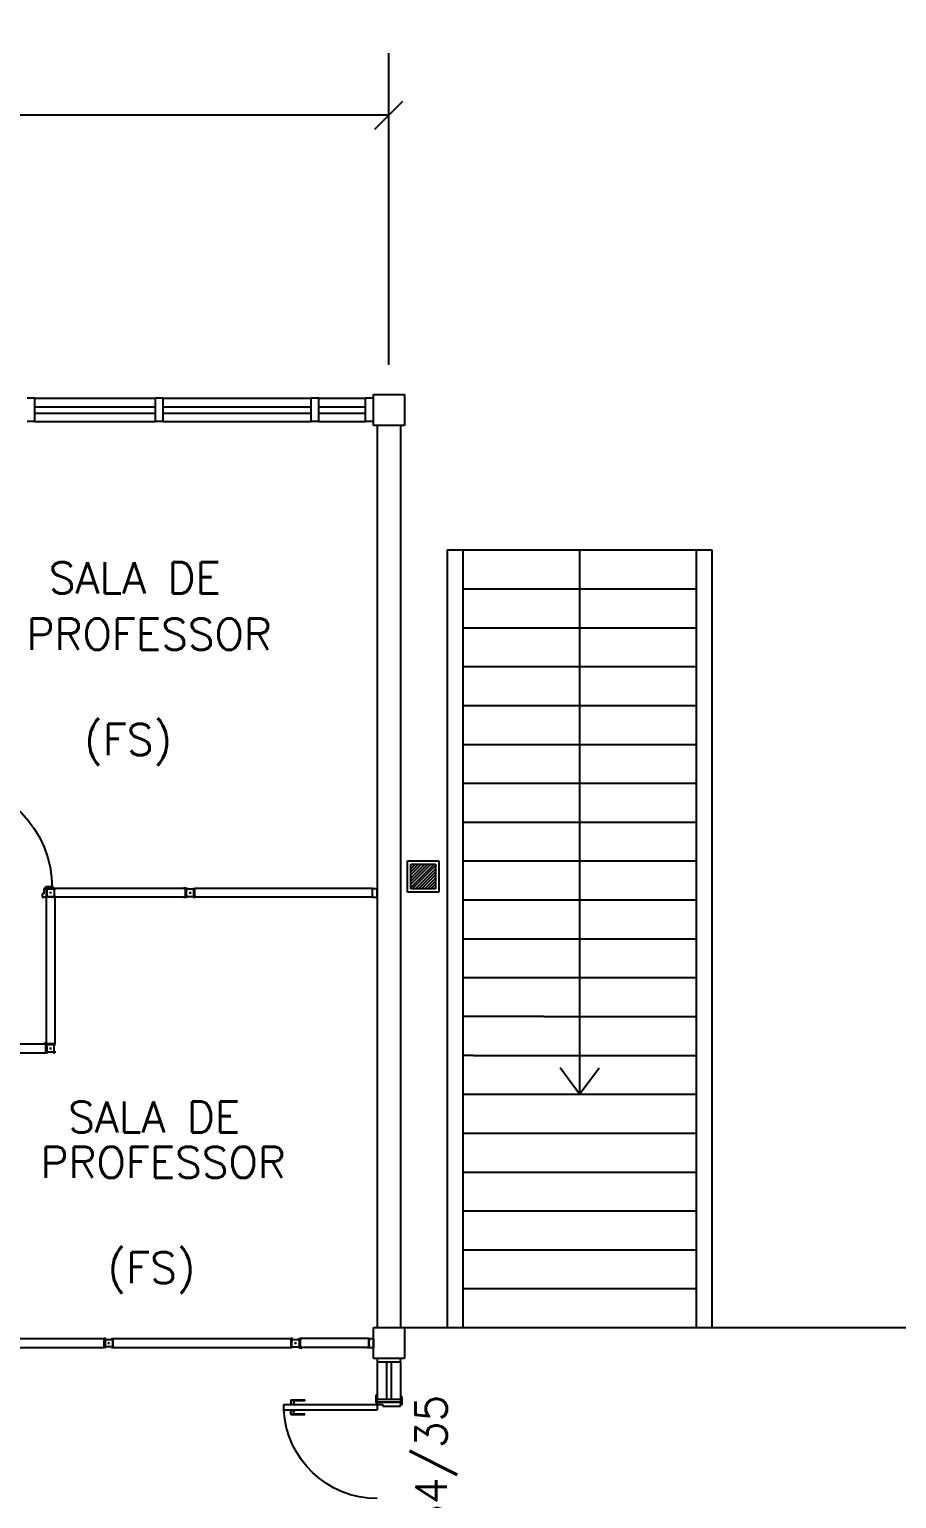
# Model space of a CAD drawing. Header units: millimetres. Extents: x 4436 to 4619, y 1272 to 1428.
# Drawn here: x 4496.71 to 4502.29, y 1306.8 to 1316.25 of the extents above; entities that cross this region are included whole.
import ezdxf

# ---------------------------------------------------------------- set-up
doc = ezdxf.new("R2010")
doc.units = ezdxf.units.MM
doc.linetypes.add('HIDDEN', pattern=[0.375, 0.25, -0.125])
for name, color, linetype in [('ALV', 2, 'Continuous'), ('DIV', 2, 'Continuous'), ('DIV2', 2, 'Continuous'), ('DIVC', 2, 'Continuous'), ('ENDEREÇO', 2, 'Continuous'), ('ESTR', 3, 'Continuous'), ('JANELA', 1, 'Continuous'), ('MACANETA', 2, 'Continuous'), ('MARCO', 2, 'Continuous'), ('PISO', 1, 'Continuous'), ('PORTA', 2, 'Continuous'), ('PROJ', 1, 'HIDDEN'), ('TEXTO', 2, 'Continuous'), ('TXT CENTRO DE CUSTO', 2, 'Continuous')]:
    doc.layers.add(name, color=color, linetype=linetype)
doc.styles.add('1-200', font='simplex.shx', dxfattribs={"height": 0.4})
doc.styles.add('UNB1-100', font='simplex.shx', dxfattribs={"height": 0.2})
doc.dimstyles.new('1-200', dxfattribs={"dimtxt": 0.4, "dimasz": 0.18, "dimexe": 0.4, "dimexo": 0.2, "dimgap": 0.09, "dimtad": 1, "dimdec": 4, "dimzin": 0, "dimdsep": 46, "dimtxsty": '1-200', "dimblk": 'OBLIQUE', "dimcen": 0.09, "dimclrd": 1, "dimclre": 1, "dimclrt": 256, "dimadec": 0, "dimazin": 0, "dimtfac": 1, "dimtdec": 4, "dimtix": 1, "dimtofl": 0, "dimtmove": 0, "dimatfit": 3, "dimldrblk": 'OBLIQUE', "dimfxl": 0.18, "dimtolj": 1, "dimtzin": 0, "dimarcsym": 0})

# ---------------------------------------------------------------- blocks, each defined once
blk = doc.blocks.new('DOOR70')
at = {"layer": 'MACANETA', "color": 1}
for p, q in [((-0.015, -0.565), (-0.01, -0.565)), ((-0.015, -0.655), (-0.015, -0.565)), ((-0.01, -0.655), (-0.01, -0.565)), ((0.08, -0.565), (0.075, -0.565)), ((0.075, -0.655), (0.075, -0.565)), ((0.08, -0.655), (0.08, -0.565)), ((-0.015, -0.655), (0.012, -0.655)), ((-0.01, -0.635), (0.012, -0.635)), ((0.012, -0.6625), (0.012, -0.6275)), ((0.012, -0.6275), (0.015, -0.6275)), ((0.053, -0.6275), (0.05, -0.6275)), ((0.053, -0.6625), (0.053, -0.6275)), ((0.075, -0.635), (0.053, -0.635)), ((0.08, -0.655), (0.053, -0.655)), ((0.012, -0.6625), (0.015, -0.6625)), ((0.053, -0.6625), (0.05, -0.6625))]:
    blk.add_line(p, q, dxfattribs=at)
at = {"layer": 'PORTA'}
for p, q in [((0.015, -0.7), (0.015, 0)), ((0.015, 0), (0.05, 0)), ((0.05, -0.7), (0.05, 0)), ((0.05, -0.7), (0.015, -0.7))]:
    blk.add_line(p, q, dxfattribs=at)
at = {"layer": 'PORTA', "color": 1}
blk.add_arc((0.02, 0), 0.7, 272.4563, 0, dxfattribs=at)
blk = doc.blocks.new('DOOR-60')
at = {"layer": 'MACANETA', "color": 1}
for p, q in [((-0.08, -0.555), (-0.08, -0.465)), ((-0.08, -0.465), (-0.075, -0.465)), ((-0.075, -0.555), (-0.075, -0.465)), ((0.01, -0.555), (0.01, -0.465)), ((0.015, -0.465), (0.01, -0.465)), ((0.015, -0.555), (0.015, -0.465)), ((-0.08, -0.555), (-0.053, -0.555)), ((-0.075, -0.535), (-0.053, -0.535)), ((-0.053, -0.5275), (-0.05, -0.5275)), ((-0.053, -0.5625), (-0.053, -0.5275)), ((-0.053, -0.5625), (-0.05, -0.5625)), ((-0.012, -0.5275), (-0.015, -0.5275)), ((-0.012, -0.5625), (-0.015, -0.5625)), ((-0.012, -0.5625), (-0.012, -0.5275)), ((0.01, -0.535), (-0.012, -0.535)), ((0.015, -0.555), (-0.012, -0.555))]:
    blk.add_line(p, q, dxfattribs=at)
at = {"layer": 'PORTA'}
for p, q in [((-0.05, -0.6), (-0.05, 0)), ((-0.015, 0), (-0.05, 0)), ((-0.015, -0.6), (-0.015, 0)), ((-0.05, -0.6), (-0.015, -0.6))]:
    blk.add_line(p, q, dxfattribs=at)
at = {"layer": 'PORTA', "color": 1}
blk.add_arc((-0.02, 0), 0.6, 180, 267.13401, dxfattribs=at)
blk = doc.blocks.new('DIV12')
for p, q in [((-0.0051, 0), (0.0051, 0)), ((0, -0.0051), (0, 0.0051)), ((0.0285, 0.0285), (1.1715, 0.0285)), ((0.0285, -0.0285), (0.0285, 0.0285)), ((1.1715, -0.0285), (1.1715, 0.0285)), ((1.1949, 0), (1.2051, 0)), ((1.2, -0.0051), (1.2, 0.0051)), ((0.0285, -0.0285), (1.1715, -0.0285))]:
    blk.add_line(p, q)
blk = doc.blocks.new('IMTT')
for p, q in [((-0.0049, 0), (0.0049, 0)), ((0.0285, 0.0285), (0, 0.0285)), ((0, -0.0285), (0, 0.0285)), ((0.0285, -0.0285), (0, -0.0285))]:
    blk.add_line(p, q)
blk = doc.blocks.new('MTT')
for p, q in [((-0.0285, 0.0185), (-0.0285, 0.0285)), ((-0.0185, 0.0285), (-0.0285, 0.0285)), ((-0.0235, 0.0185), (-0.0285, 0.0185)), ((-0.0235, 0.0185), (-0.0235, -0.0185)), ((-0.0185, 0.0235), (-0.0185, 0.0285)), ((-0.0185, 0.0235), (0.0185, 0.0235)), ((-0.0049, 0), (0.0049, 0)), ((0, -0.0049), (0, 0.0049)), ((0.0185, 0.0235), (0.0185, 0.0285)), ((0.0185, 0.0285), (0.0285, 0.0285)), ((0.0235, 0.0185), (0.0285, 0.0185)), ((0.0235, 0.0185), (0.0235, -0.0185)), ((0.0285, 0.0185), (0.0285, 0.0285)), ((-0.0285, -0.0185), (-0.0235, -0.0185)), ((-0.0285, -0.0185), (-0.0285, -0.0285)), ((-0.0185, -0.0285), (-0.0285, -0.0285)), ((0.0185, -0.0235), (-0.0185, -0.0235)), ((-0.0185, -0.0235), (-0.0185, -0.0285)), ((0.0185, -0.0235), (0.0185, -0.0285)), ((0.0185, -0.0285), (0.0285, -0.0285)), ((0.0285, -0.0185), (0.0235, -0.0185)), ((0.0285, -0.0185), (0.0285, -0.0285))]:
    blk.add_line(p, q)
blk = doc.blocks.new('DIV10')
for p, q in [((-0.0051, 0), (0.0051, 0)), ((0, -0.0051), (0, 0.0051)), ((0.0285, 0.0285), (0.9715, 0.0285)), ((0.0285, -0.0285), (0.0285, 0.0285)), ((0.9715, -0.0285), (0.9715, 0.0285)), ((0.9949, 0), (1.0051, 0)), ((1, -0.0051), (1, 0.0051)), ((0.0285, -0.0285), (0.9715, -0.0285))]:
    blk.add_line(p, q)
blk = doc.blocks.new('_Oblique')
at = {"color": 0, "linetype": 'ByBlock', "lineweight": -2}
blk.add_line((-0.5, -0.5), (0.5, 0.5), dxfattribs=at)
blk = doc.blocks.new('*D67')
at = {"layer": 'DEFPOINTS', "color": 0, "transparency": 16777216}
for p in [(4490.0494, 1315.6932), (4490.0494, 1313.8884), (4499.0244, 1313.8884)]:
    blk.add_point(p, dxfattribs=at)
at = {"layer": 'TXT CENTRO DE CUSTO', "color": 1, "lineweight": -2, "transparency": 16777216}
for p, q in [((4490.0494, 1314.0884), (4490.0494, 1316.0932)), ((4499.0244, 1314.0884), (4499.0244, 1316.0932)), ((4499.0244, 1315.6932), (4490.0494, 1315.6932))]:
    blk.add_line(p, q, dxfattribs=at)
at = {"layer": 'TXT CENTRO DE CUSTO', "color": 1, "lineweight": -2, "transparency": 16777216, "xscale": 0.18, "yscale": 0.18, "zscale": 0.18, "rotation": 180}
blk.add_blockref('_Oblique', (4490.0494, 1315.6932), dxfattribs=at)
at = {"layer": 'TXT CENTRO DE CUSTO', "color": 1, "lineweight": -2, "transparency": 16777216, "xscale": 0.18, "yscale": 0.18, "zscale": 0.18}
blk.add_blockref('_Oblique', (4499.0244, 1315.6932), dxfattribs=at)
at = {"layer": 'TXT CENTRO DE CUSTO', "transparency": 16777216, "insert": (4494.5369, 1315.9832), "char_height": 0.4, "attachment_point": 5, "style": '1-200'}
blk.add_mtext('\\A1;FS', dxfattribs=at)

msp = doc.modelspace()

# ---------------------------------------------------------------- linework, layer by layer
at = {"layer": 'ALV'}
for p, q in [((4496.74941, 1313.87345), (4496.69941, 1313.87345)), ((4496.74941, 1313.72345), (4496.74941, 1313.87345)), ((4497.57441, 1313.87345), (4497.52441, 1313.87345)), ((4497.52441, 1313.72345), (4497.52441, 1313.87345)), ((4497.57441, 1313.72345), (4497.57441, 1313.87345)), ((4498.57441, 1313.87345), (4498.52441, 1313.87345)), ((4498.52441, 1313.72345), (4498.52441, 1313.87345)), ((4498.57441, 1313.72345), (4498.57441, 1313.87345)), ((4498.92441, 1313.87345), (4498.87441, 1313.87345)), ((4498.87441, 1313.72345), (4498.87441, 1313.87345)), ((4496.74941, 1313.72345), (4496.69941, 1313.72345)), ((4497.57441, 1313.72345), (4497.52441, 1313.72345)), ((4498.57441, 1313.72345), (4498.52441, 1313.72345)), ((4498.92441, 1313.72345), (4498.87441, 1313.72345)), ((4498.94941, 1313.69845), (4498.94941, 1307.89845)), ((4499.09941, 1313.69845), (4499.09941, 1307.89845)), ((4499.12441, 1307.89845), (4503.09941, 1307.89845)), ((4499.12441, 1307.89845), (4501.09941, 1307.89845)), ((4498.94941, 1307.41845), (4499.09941, 1307.41845)), ((4499.09941, 1307.41845), (4498.94941, 1307.41845))]:
    msp.add_line(p, q, dxfattribs=at)
at = {"layer": 'DIV2'}
for p, q in [((4496.8172, 1310.72195), (4496.8072, 1310.72195)), ((4496.8072, 1310.72195), (4496.8072, 1310.68695)), ((4496.8672, 1310.73195), (4496.8172, 1310.73195)), ((4496.8172, 1310.73195), (4496.8172, 1310.72195)), ((4496.8222, 1310.72195), (4496.8172, 1310.72195)), ((4497.71713, 1310.72195), (4496.8222, 1310.72195)), ((4496.8222, 1310.72195), (4496.8222, 1310.66495)), ((4496.8672, 1310.72195), (4496.8672, 1310.73195)), ((4497.70475, 1310.72395), (4497.70475, 1310.72195)), ((4497.71913, 1310.72395), (4497.70475, 1310.72395)), ((4497.71713, 1310.66495), (4497.71713, 1310.72195)), ((4497.71913, 1310.71195), (4497.71913, 1310.72395)), ((4496.8072, 1310.68695), (4496.7972, 1310.68695)), ((4496.7972, 1310.68695), (4496.7972, 1310.66495)), ((4496.7972, 1310.66495), (4496.8072, 1310.66495)), ((4496.8222, 1310.66495), (4496.8072, 1310.66495)), ((4497.71713, 1310.66495), (4496.8222, 1310.66495)), ((4497.70475, 1310.66495), (4497.70475, 1310.66295)), ((4497.71913, 1310.66295), (4497.70475, 1310.66295)), ((4497.72413, 1310.71195), (4497.71913, 1310.71195)), ((4497.72413, 1310.70995), (4497.71913, 1310.70995)), ((4497.71913, 1310.67695), (4497.71913, 1310.70995)), ((4497.72413, 1310.67695), (4497.71913, 1310.67695)), ((4497.72413, 1310.67495), (4497.71913, 1310.67495)), ((4497.71913, 1310.66295), (4497.71913, 1310.67495)), ((4497.72413, 1310.71195), (4497.72413, 1310.70995)), ((4497.72413, 1310.67695), (4497.72413, 1310.67495)), ((4497.75273, 1310.69345), (4497.74253, 1310.69345)), ((4497.74763, 1310.68835), (4497.74763, 1310.69855)), ((4495.83596, 1309.72193), (4496.81996, 1309.72193)), ((4496.82196, 1309.72393), (4496.80758, 1309.72393)), ((4496.80758, 1309.72393), (4496.80758, 1309.72193)), ((4496.81996, 1309.66493), (4496.81996, 1309.72193)), ((4496.82196, 1309.71193), (4496.82196, 1309.72393)), ((4496.82696, 1309.71193), (4496.82196, 1309.71193)), ((4496.82196, 1309.67693), (4496.82196, 1309.70993)), ((4496.82696, 1309.70993), (4496.82196, 1309.70993)), ((4496.82696, 1309.67693), (4496.82196, 1309.67693)), ((4496.82196, 1309.66293), (4496.82196, 1309.67493)), ((4496.82696, 1309.67493), (4496.82196, 1309.67493)), ((4496.82696, 1309.71193), (4496.82696, 1309.70993)), ((4496.82696, 1309.67693), (4496.82696, 1309.67493)), ((4496.84536, 1309.69343), (4496.85556, 1309.69343)), ((4496.85046, 1309.68833), (4496.85046, 1309.69853)), ((4495.83596, 1309.66493), (4496.81996, 1309.66493)), ((4496.80758, 1309.66493), (4496.80758, 1309.66293)), ((4496.82196, 1309.66293), (4496.80758, 1309.66293)), ((4498.42951, 1307.79845), (4498.41931, 1307.79845)), ((4498.42441, 1307.80355), (4498.42441, 1307.79335)), ((4498.44791, 1307.81495), (4498.44791, 1307.81695)), ((4498.44791, 1307.81695), (4498.45291, 1307.81695)), ((4498.44791, 1307.81495), (4498.45291, 1307.81495)), ((4498.45291, 1307.82895), (4498.45291, 1307.81695)), ((4498.45291, 1307.82895), (4498.4673, 1307.82895)), ((4498.45291, 1307.81495), (4498.45291, 1307.78195)), ((4498.45491, 1307.82695), (4498.45491, 1307.76995)), ((4498.89391, 1307.82695), (4498.45491, 1307.82695)), ((4498.4673, 1307.82695), (4498.4673, 1307.82895)), ((4498.89591, 1307.82895), (4498.88153, 1307.82895)), ((4498.88153, 1307.82695), (4498.88153, 1307.82895)), ((4498.89391, 1307.82695), (4498.89391, 1307.76995)), ((4498.89591, 1307.82895), (4498.89591, 1307.81695)), ((4498.90091, 1307.81695), (4498.89591, 1307.81695)), ((4498.90091, 1307.81495), (4498.89591, 1307.81495)), ((4498.89591, 1307.81495), (4498.89591, 1307.78195)), ((4498.90091, 1307.81495), (4498.90091, 1307.81695)), ((4498.91931, 1307.79845), (4498.92951, 1307.79845)), ((4498.92441, 1307.80355), (4498.92441, 1307.79335)), ((4498.44791, 1307.77995), (4498.44791, 1307.78195)), ((4498.44791, 1307.78195), (4498.45291, 1307.78195)), ((4498.44791, 1307.77995), (4498.45291, 1307.77995)), ((4498.45291, 1307.77995), (4498.45291, 1307.76795)), ((4498.45291, 1307.76795), (4498.4673, 1307.76795)), ((4498.89391, 1307.76995), (4498.45491, 1307.76995)), ((4498.4673, 1307.76795), (4498.4673, 1307.76995)), ((4498.88153, 1307.76795), (4498.88153, 1307.76995)), ((4498.89591, 1307.76795), (4498.88153, 1307.76795)), ((4498.90091, 1307.78195), (4498.89591, 1307.78195)), ((4498.90091, 1307.77995), (4498.89591, 1307.77995)), ((4498.89591, 1307.77995), (4498.89591, 1307.76795)), ((4498.90091, 1307.77995), (4498.90091, 1307.78195))]:
    msp.add_line(p, q, dxfattribs=at)
at = {"layer": 'ESTR'}
for p, q in [((4498.92441, 1313.89845), (4499.12441, 1313.89845)), ((4498.92441, 1313.69845), (4498.92441, 1313.89845)), ((4499.12441, 1313.89845), (4499.12441, 1313.69845)), ((4499.12441, 1313.69845), (4498.92441, 1313.69845)), ((4499.14441, 1310.69845), (4499.14441, 1310.89845)), ((4499.14441, 1310.89845), (4499.34441, 1310.89845)), ((4499.16441, 1310.78845), (4499.25441, 1310.87845)), ((4499.16441, 1310.80845), (4499.23441, 1310.87845)), ((4499.16441, 1310.74845), (4499.29441, 1310.87845)), ((4499.16441, 1310.76845), (4499.27441, 1310.87845)), ((4499.16441, 1310.72845), (4499.31441, 1310.87845)), ((4499.16441, 1310.71845), (4499.16441, 1310.87845)), ((4499.16441, 1310.87845), (4499.32441, 1310.87845)), ((4499.16441, 1310.82845), (4499.21441, 1310.87845)), ((4499.16441, 1310.86845), (4499.17441, 1310.87845)), ((4499.16441, 1310.84845), (4499.19441, 1310.87845)), ((4499.17441, 1310.71845), (4499.32441, 1310.86845)), ((4499.19441, 1310.71845), (4499.32441, 1310.84845)), ((4499.21441, 1310.71845), (4499.32441, 1310.82845)), ((4499.23441, 1310.71845), (4499.32441, 1310.80845)), ((4499.32441, 1310.87845), (4499.32441, 1310.71845)), ((4499.34441, 1310.89845), (4499.34441, 1310.69845)), ((4499.32441, 1310.71845), (4499.16441, 1310.71845)), ((4499.25441, 1310.71845), (4499.32441, 1310.78845)), ((4499.27441, 1310.71845), (4499.32441, 1310.76845)), ((4499.29441, 1310.71845), (4499.32441, 1310.74845)), ((4499.31441, 1310.71845), (4499.32441, 1310.72845)), ((4499.34441, 1310.69845), (4499.14441, 1310.69845)), ((4498.92441, 1307.89845), (4499.12441, 1307.89845)), ((4498.92441, 1307.69845), (4498.92441, 1307.89845)), ((4499.12441, 1307.89845), (4499.12441, 1307.69845)), ((4499.12441, 1307.69845), (4498.92441, 1307.69845))]:
    msp.add_line(p, q, dxfattribs=at)
at = {"layer": 'JANELA', "color": 1}
for p, q in [((4496.74941, 1313.87345), (4497.52441, 1313.87345)), ((4497.57441, 1313.87345), (4498.52441, 1313.87345)), ((4498.57441, 1313.87345), (4498.87441, 1313.87345)), ((4496.74941, 1313.81845), (4497.52441, 1313.81845)), ((4496.74941, 1313.77845), (4497.52441, 1313.77845)), ((4497.57441, 1313.81845), (4498.52441, 1313.81845)), ((4497.57441, 1313.77845), (4498.52441, 1313.77845)), ((4498.57441, 1313.81845), (4498.87441, 1313.81845)), ((4498.57441, 1313.77845), (4498.87441, 1313.77845)), ((4496.74941, 1313.72345), (4497.52441, 1313.72345)), ((4497.57441, 1313.72345), (4498.52441, 1313.72345)), ((4498.57441, 1313.72345), (4498.87441, 1313.72345))]:
    msp.add_line(p, q, dxfattribs=at)
at = {"layer": 'JANELA', "color": 3}
for p, q in [((4498.94941, 1307.69845), (4498.94941, 1307.67845)), ((4499.09941, 1307.67845), (4499.09941, 1307.69845)), ((4498.94941, 1307.67845), (4499.09941, 1307.67845)), ((4498.94941, 1307.41845), (4498.94941, 1307.43845)), ((4498.94941, 1307.43845), (4499.09941, 1307.43845)), ((4499.09941, 1307.43845), (4499.09941, 1307.41845))]:
    msp.add_line(p, q, dxfattribs=at)
at = {"layer": 'JANELA'}
for p, q in [((4498.94941, 1307.67845), (4498.94941, 1307.43845)), ((4499.00941, 1307.67845), (4499.00941, 1307.43845)), ((4499.03941, 1307.67845), (4499.03941, 1307.43845)), ((4499.09941, 1307.67845), (4499.09941, 1307.43845))]:
    msp.add_line(p, q, dxfattribs=at)
at = {"layer": 'MARCO'}
for p, q in [((4498.94941, 1307.46345), (4498.93941, 1307.46345)), ((4498.93941, 1307.46345), (4498.93941, 1307.41345)), ((4498.93941, 1307.41345), (4498.94941, 1307.41345)), ((4498.94941, 1307.41845), (4498.94941, 1307.41345)), ((4498.94941, 1307.41345), (4498.94941, 1307.40345)), ((4499.10941, 1307.45345), (4499.09941, 1307.45345)), ((4499.09941, 1307.41845), (4499.09941, 1307.40345)), ((4499.10941, 1307.40345), (4499.10941, 1307.45345)), ((4498.94941, 1307.40345), (4498.98441, 1307.40345)), ((4498.98441, 1307.40345), (4498.98441, 1307.39345)), ((4498.98441, 1307.39345), (4499.09941, 1307.39345)), ((4499.09941, 1307.40345), (4499.10941, 1307.40345)), ((4499.09941, 1307.39345), (4499.09941, 1307.40345))]:
    msp.add_line(p, q, dxfattribs=at)
at = {"layer": 'PISO', "color": 1}
for p, q in [((4499.39941, 1312.89845), (4499.39941, 1309.55472)), ((4499.39941, 1312.89845), (4499.49941, 1312.89845)), ((4499.49941, 1312.89845), (4499.49941, 1309.6101)), ((4499.49941, 1312.89845), (4500.99941, 1312.89845)), ((4500.24941, 1312.89845), (4500.24941, 1309.39845)), ((4500.99941, 1312.89845), (4500.99941, 1310.44071)), ((4500.99941, 1312.89845), (4501.09941, 1312.89845)), ((4501.09941, 1312.89845), (4501.09941, 1310.49609)), ((4499.49941, 1312.64845), (4500.99941, 1312.64845)), ((4499.49941, 1312.39845), (4500.99941, 1312.39845)), ((4499.49941, 1312.14845), (4500.99941, 1312.14845)), ((4499.49941, 1311.89845), (4500.99941, 1311.89845)), ((4499.49941, 1311.64845), (4500.99941, 1311.64845)), ((4499.49941, 1311.39845), (4500.99941, 1311.39845)), ((4499.49941, 1311.14845), (4500.99941, 1311.14845)), ((4499.49941, 1310.89845), (4500.99941, 1310.89845)), ((4499.49941, 1310.64845), (4500.99941, 1310.64845)), ((4500.99941, 1310.44071), (4500.99941, 1307.89845)), ((4501.09941, 1310.49609), (4501.09941, 1307.89845)), ((4499.49941, 1310.39845), (4500.92309, 1310.39845)), ((4500.92309, 1310.39845), (4500.99941, 1310.39845)), ((4499.49941, 1310.14845), (4500.47162, 1310.14845)), ((4500.47162, 1310.14845), (4500.99941, 1310.14845)), ((4500.02014, 1309.89845), (4499.49941, 1309.89845)), ((4500.02014, 1309.89845), (4500.99941, 1309.89845)), ((4499.56867, 1309.64845), (4499.49941, 1309.64845)), ((4499.49941, 1309.6101), (4499.49941, 1307.89845)), ((4499.56867, 1309.64845), (4500.99941, 1309.64845)), ((4499.39941, 1309.55472), (4499.39941, 1307.89845)), ((4500.24941, 1309.39845), (4500.12441, 1309.56845)), ((4500.24941, 1309.39845), (4500.37441, 1309.56845)), ((4499.49941, 1309.39845), (4500.99941, 1309.39845)), ((4499.49941, 1309.14845), (4500.99941, 1309.14845)), ((4499.49941, 1308.89845), (4500.99941, 1308.89845)), ((4499.49941, 1308.64845), (4500.99941, 1308.64845)), ((4499.49941, 1308.39845), (4500.99941, 1308.39845)), ((4499.49941, 1308.14845), (4500.99941, 1308.14845))]:
    msp.add_line(p, q, dxfattribs=at)
at = {"layer": 'PROJ'}
msp.add_line((4500.99941, 1310.68276), (4500.99941, 1310.64845), dxfattribs=at)

# ---------------------------------------------------------------- block references
at = {"layer": 'DIV', "xscale": -1}
msp.add_blockref('IMTT', (4498.94812, 1310.69345), dxfattribs=at)
at = {"layer": 'DIV2', "xscale": -1}
for name, p in [('MTT', (4496.85046, 1310.69343)), ('DIV12', (4498.94812, 1310.69345))]:
    msp.add_blockref(name, p, dxfattribs=at)
for name, p, rotation in [('MTT', (4497.74812, 1310.69345), 180), ('DIV10', (4496.85046, 1310.69343), 90), ('MTT', (4496.85046, 1309.69343), 270)]:
    msp.add_blockref(name, p, dxfattribs=dict(at, rotation=rotation))
at = {"layer": 'DIV2'}
for name, p in [('DIV12', (4496.02441, 1307.79845)), ('MTT', (4497.22441, 1307.79845)), ('DIV12', (4497.22441, 1307.79845))]:
    msp.add_blockref(name, p, dxfattribs=at)
for name, p, rotation in [('MTT', (4498.42441, 1307.79845), 90), ('IMTT', (4498.92441, 1307.79845), 180)]:
    msp.add_blockref(name, p, dxfattribs=dict(at, rotation=rotation))
at = {"layer": 'DIVC', "xscale": -1, "rotation": 179.9999999948553}
msp.add_blockref('DOOR70', (4496.14085, 1310.72195), dxfattribs=at)
at = {"layer": 'PORTA', "xscale": -1, "rotation": 269.9999999974277}
msp.add_blockref('DOOR-60', (4498.94941, 1307.41845), dxfattribs=at)

# ---------------------------------------------------------------- texts
at = {"layer": 'ENDEREÇO', "style": 'UNB1-100'}
msp.add_text('A1-64/35', height=0.2, rotation=90, dxfattribs=at).set_placement((4499.39545, 1306.04248))
at = {"layer": 'TEXTO', "style": 'UNB1-100'}
for s, p in [('SALA DE', (4496.83874, 1312.61895)), ('PROFESSOR', (4496.69551, 1312.25709)), ('(FS)', (4497.06666, 1311.57953)), ('SALA DE', (4496.96354, 1309.15232)), ('PROFESSOR', (4496.78516, 1308.8607)), ('(FS)', (4497.21663, 1308.1836))]:
    msp.add_text(s, height=0.2, dxfattribs=at).set_placement(p)

# ---------------------------------------------------------------- dimensions: what is measured, and where the dimension line sits
at = {"layer": 'TXT CENTRO DE CUSTO'}
dim = msp.add_linear_dim(base=(4490.04941, 1315.69323), p1=(4499.02441, 1313.88845), p2=(4490.04941, 1313.88845), text='FS', dimstyle='1-200', dxfattribs=at)
dim.commit()
dim.dimension.update_dxf_attribs({"geometry": '*D67', "text_midpoint": (4494.53691, 1315.98323)})

doc.saveas('drawing.dxf')
